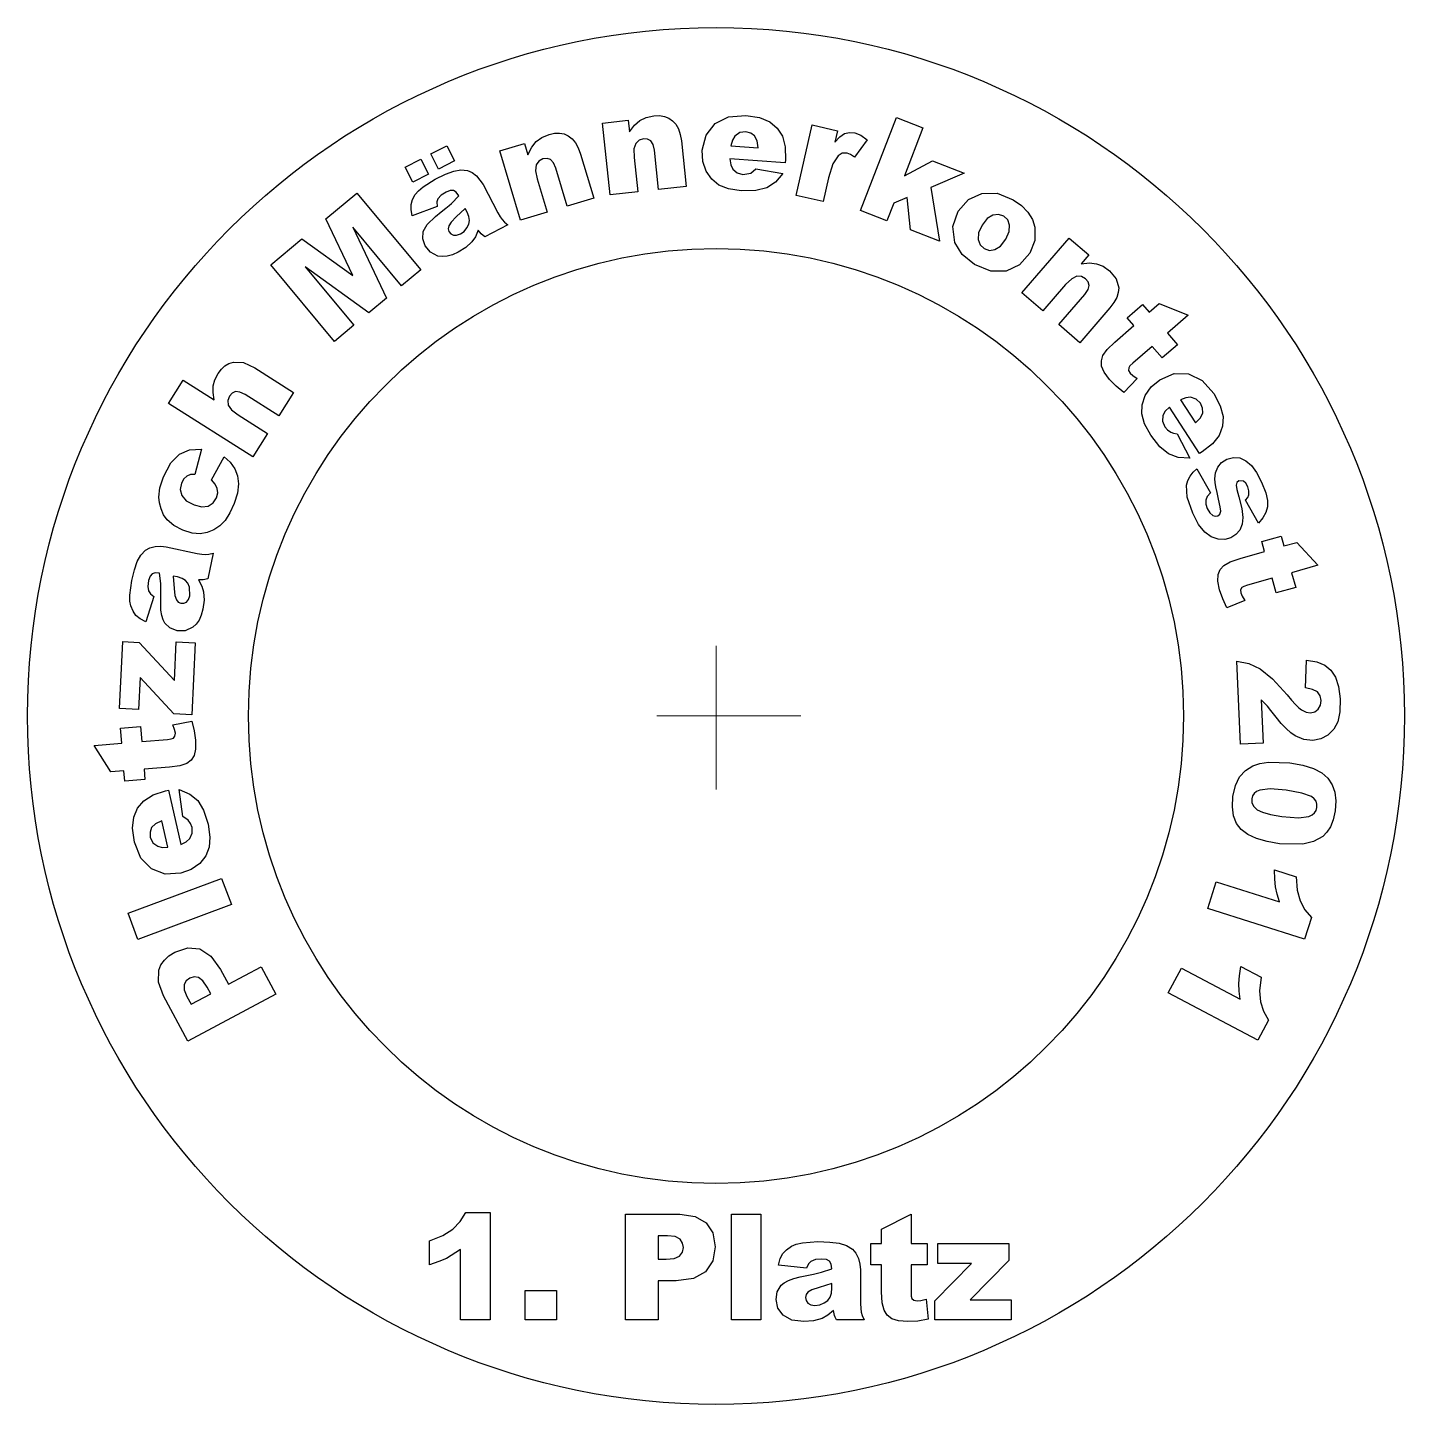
# Model space of a CAD drawing. Header units: millimetres. Extents: x 0 to 373, y 0 to 373.
import ezdxf

# ---------------------------------------------------------------- set-up
doc = ezdxf.new("R2010")
doc.units = ezdxf.units.MM
doc.layers.get('0').update_dxf_attribs({"linetype": 'CONTINUOUS'})
doc.layers.add('Aussen', color=7, linetype='CONTINUOUS', lineweight=0)
doc.layers.add('Hilf', color=4, linetype='CONTINUOUS', lineweight=0)

msp = doc.modelspace()

# ---------------------------------------------------------------- linework, layer by layer
at = {"color": 0}
for points in [[(155.86225, 347.2775), (162.80925, 348.035), (163.15375, 344.8625), (164.54, 346.695), (166.00625, 347.9725), (167.7055, 348.7975), (169.801, 349.235), (171.27675, 349.2825), (172.61, 349.0775), (173.79825, 348.6175), (174.84125, 347.91), (175.72425, 346.9525), (176.4145, 345.7175), (176.9125, 344.2075), (177.21775, 342.42), (178.56175, 330.045), (171.064, 329.2325), (169.9015, 339.9375), (169.5625, 341.4825), (168.94275, 342.45), (168.0635, 342.94), (166.95275, 343.0125), (165.751, 342.6225), (164.86425, 341.7475), (164.38825, 340.2425), (164.4205, 337.97), (165.435, 328.6225), (157.97525, 327.8125), (155.86225, 347.2775)], [(205.3805, 336.465), (190.3725, 337.545), (190.6045, 335.9475), (191.15525, 334.7875), (192.33675, 333.7475), (193.89525, 333.315), (196.03125, 333.7175), (197.427, 334.855), (204.75275, 333.645), (202.703, 331.25), (200.365, 329.7075), (197.385, 328.965), (193.4135, 328.9325), (189.966, 329.455), (187.386, 330.4575), (185.45075, 332.025), (183.9395, 334.1975), (183.0365, 336.875), (182.89, 339.9125), (183.918, 344.0025), (186.34725, 347.115), (189.99825, 348.985), (194.6615, 349.36), (198.39, 348.7775), (201.19225, 347.6175), (203.21725, 345.91), (204.6235, 343.675), (205.3765, 340.8325), (205.44175, 337.31), (205.3805, 336.465)], [(235.54125, 348.785), (242.69625, 346.0175), (237.6655, 333.015), (245.2365, 337.045), (253.8525, 333.7125), (244.82425, 329.85), (247.164, 315.3025), (239.27025, 318.3575), (238.40725, 327.1125), (234.77775, 325.5525), (232.94125, 320.805), (225.78825, 323.5725), (235.54125, 348.785)], [(128.03825, 339.7325), (134.733, 341.7375), (135.6485, 338.68), (136.678, 340.735), (137.88775, 342.2575), (139.40975, 343.3775), (141.3885, 344.1925), (142.833, 344.505), (144.17975, 344.5425), (145.432, 344.3125), (146.586, 343.805), (147.62925, 343.025), (148.53225, 341.935), (149.2975, 340.54), (149.9225, 338.8375), (153.49375, 326.915), (146.27025, 324.75), (143.18025, 335.0675), (142.566, 336.5225), (141.7805, 337.3625), (140.827, 337.6825), (139.7205, 337.5525), (138.61075, 336.95), (137.8975, 335.9275), (137.70075, 334.365), (138.14825, 332.135), (140.8475, 323.125), (133.659, 320.9725), (128.03825, 339.7325)], [(198.025, 340.6), (197.75375, 342.4925), (197.0715, 343.7925), (196.03125, 344.575), (194.656, 344.9075), (193.02425, 344.67), (191.703, 343.6975), (191.067, 342.64), (190.64925, 341.13), (198.025, 340.6)], [(212.64925, 346.7625), (219.5, 345.205), (218.78925, 342.0775), (220.181, 343.5625), (221.4545, 344.4025), (222.76725, 344.715), (224.23775, 344.5825), (225.8735, 343.9475), (227.55, 342.77), (224.09925, 338.07), (223.0305, 338.74), (222.17175, 339.075), (220.82775, 339.07), (219.6735, 338.3975), (218.278, 336.19), (217.1185, 332.395), (215.66275, 325.995), (208.309, 327.6675), (212.64925, 346.7625)], [(109.326, 338.915), (113.63925, 341.13), (115.74725, 337.0325), (111.434, 334.815), (109.326, 338.915)], [(102.3735, 335.34), (106.6365, 337.5325), (108.7445, 333.4325), (104.47975, 331.24), (102.3735, 335.34)], [(111.035, 324.7), (104.3105, 322.0925), (103.981, 323.8125), (103.9945, 325.2475), (104.36725, 326.58), (105.1025, 327.9325), (105.961, 328.945), (107.224, 330.0175), (110.55775, 332.0825), (113.307, 333.39), (115.556, 334.2175), (117.48725, 334.5625), (119.30625, 334.3825), (120.52825, 333.8825), (121.72975, 332.975), (123.54575, 330.6525), (127.49825, 322.9625), (128.10075, 321.8825), (128.64175, 321.1025), (129.29975, 320.4475), (130.241, 319.685), (123.976, 316.465), (122.9615, 317.2275), (122.15825, 318.2275), (121.4055, 316.4725), (120.478, 315.0825), (118.841, 313.5575), (116.733, 312.245), (115.22075, 311.5825), (113.8035, 311.195), (112.4795, 311.085), (111.25075, 311.25), (109.21775, 312.245), (107.81525, 313.9825), (107.175, 315.9425), (107.301, 317.845), (108.38475, 319.8125), (110.62025, 321.9575), (112.15425, 323.1875), (113.38725, 324.1875), (114.31875, 324.9625), (114.952, 325.51), (116.9, 327.5275), (116.2355, 328.5075), (115.507, 328.9875), (114.616, 328.9975), (113.467, 328.5625), (112.0985, 327.695), (111.27675, 326.7725), (111.0015, 325.885), (111.035, 324.7)], [(65.94925, 308.8625), (74.39525, 315.8925), (88.17825, 305.9675), (80.9, 321.31), (89.31725, 328.3175), (106.6135, 307.5425), (101.36975, 303.1775), (88.1795, 319.02), (97.302, 299.79), (92.55525, 295.84), (75.31175, 308.3075), (88.5025, 292.465), (83.24375, 288.0875), (65.94925, 308.8625)], [(252.2575, 323.4275), (255.0025, 326.545), (258.6375, 328.205), (262.81, 328.2575), (267.145, 326.5125), (269.405, 324.9125), (271.135, 323.13), (272.3425, 321.1675), (273.02, 319.0225), (273, 315.4625), (271.62, 311.975), (268.865, 308.8325), (265.235, 307.155), (261.07, 307.135), (256.655, 308.9375), (253.2975, 311.6425), (251.3325, 314.9125), (250.79, 319.235), (252.2575, 323.4275)], [(118.62775, 324.165), (116.2055, 321.82), (114.82075, 320.4325), (114.17925, 319.4325), (114.057, 318.64), (114.25375, 317.915), (114.757, 317.2675), (115.46075, 316.8975), (116.3345, 316.88), (117.33675, 317.24), (118.34025, 317.9275), (119.12425, 318.845), (119.641, 319.8675), (119.81225, 320.855), (119.6545, 321.915), (119.176, 323.1), (118.62775, 324.165)], [(258.7225, 319.5825), (257.7775, 317.4925), (257.6375, 315.72), (258.1875, 314.295), (259.2875, 313.27), (260.7125, 312.7775), (262.2025, 312.9675), (263.7025, 313.945), (265.1375, 315.83), (266.05, 317.8675), (266.1775, 319.615), (265.65, 321.025), (264.59, 322.025), (263.14, 322.52), (261.61, 322.325), (260.105, 321.375), (258.7225, 319.5825)], [(282.3225, 316.11), (287.61, 311.5425), (285.525, 309.1275), (287.81, 309.365), (289.7425, 309.1625), (291.505, 308.4825), (293.2575, 307.2475), (295.05, 305.0825), (295.7225, 302.6575), (295.6225, 301.3575), (295.19, 300.01), (294.425, 298.615), (293.325, 297.1725), (285.19, 287.755), (279.4825, 292.685), (286.52, 300.835), (287.42, 302.135), (287.705, 303.2475), (287.4625, 304.225), (286.76, 305.0875), (285.655, 305.7), (284.41, 305.7525), (282.985, 305.0775), (281.345, 303.5025), (275.1975, 296.3875), (269.52, 301.2925), (282.3225, 316.11)], [(314.5325, 295.215), (308.9075, 290.33), (311.615, 287.2125), (307.48, 283.6225), (304.7725, 286.74), (299.525, 282.1825), (298.775, 281.455), (298.4275, 280.9125), (298.405, 280.2225), (298.8, 279.53), (299.5425, 278.855), (300.685, 278.0875), (297.135, 274.2725), (295.025, 276.0075), (293.2675, 277.8), (291.805, 279.7575), (291.1025, 281.39), (291.025, 282.8575), (291.4525, 284.3075), (292.5975, 285.9275), (294.6325, 287.9), (299.84, 292.42), (298.0275, 294.51), (302.1625, 298.1), (303.975, 296.0125), (306.69, 298.37), (314.5325, 295.215)], [(38.23925, 271.245), (42.24725, 277.59), (50.6645, 272.27), (50.3295, 274.2875), (50.373, 276.055), (50.8205, 277.7225), (51.70625, 279.4425), (52.5785, 280.6075), (53.5605, 281.505), (54.651, 282.1425), (55.8525, 282.5175), (58.556, 282.3775), (61.6305, 280.96), (72.15175, 274.31), (68.12325, 267.935), (59.01975, 273.6875), (57.59975, 274.385), (56.45775, 274.5), (55.527, 274.1175), (54.7785, 273.2925), (54.336, 272.11), (54.469, 270.87), (55.34925, 269.5625), (57.14925, 268.1725), (65.1, 263.15), (61.0905, 256.805), (38.23925, 271.245)], [(317.6275, 257.695), (309.455, 270.33), (308.3175, 269.1825), (307.725, 268.045), (307.6025, 266.475), (308.2, 264.97), (308.9, 264.1425), (309.805, 263.5075), (310.555, 263.24), (311.5525, 263.0775), (314.9975, 256.4975), (311.85, 256.6925), (309.2125, 257.6325), (306.8275, 259.565), (304.4075, 262.715), (302.75, 265.7825), (301.9975, 268.4475), (302.0825, 270.9375), (302.91, 273.4525), (304.5025, 275.785), (306.8425, 277.73), (310.725, 279.37), (314.6725, 279.305), (318.3675, 277.515), (321.4725, 274.0175), (323.25, 270.6875), (324.01, 267.7525), (323.865, 265.1075), (322.9275, 262.6375), (321.1125, 260.3275), (318.34, 258.155), (317.6275, 257.695)], [(316.5, 266.0575), (317.8475, 267.4125), (318.475, 268.74), (318.4725, 270.0425), (317.9125, 271.3425), (316.7425, 272.5), (315.17, 272.97), (313.94, 272.84), (312.4825, 272.265), (316.5, 266.0575)], [(49.90525, 250.5575), (53.3365, 256.8675), (54.975, 255.365), (56.1985, 253.62), (56.958, 251.6575), (57.244, 249.475), (56.98225, 247.02575), (56.08725, 244.214), (54.8815, 241.619), (53.60525, 239.609), (52.173, 238.11575), (50.525, 237.017), (48.70725, 236.31725), (46.80875, 235.99725), (44.6805, 236.1735), (42.18325, 236.95625), (39.71225, 238.2365), (37.9055, 239.80325), (36.9465, 241.158), (36.23725, 242.70825), (35.783, 244.325), (35.62575, 245.8605), (35.9375, 248.436), (36.90025, 251.4125), (38.882, 255.165), (41.23125, 257.535), (43.994, 258.735), (47.21, 258.9325), (45.42925, 252.035), (44.2355, 252.0125), (43.22925, 251.6125), (42.3975, 250.8525), (41.75075, 249.6855), (41.42925, 247.9965), (41.86325, 246.377), (43.091, 244.9545), (45.17525, 243.80025), (47.252, 243.2685), (49.006, 243.48275), (50.36625, 244.33475), (51.26275, 245.711), (51.59525, 247.03925), (51.48925, 248.2855), (50.93325, 249.46575), (49.90525, 250.5575)], [(316.9325, 253.59), (320.555, 247.04175), (319.7325, 246.08025), (319.33, 245.09975), (319.3225, 244.04175), (319.69, 242.84275), (320.375, 241.67875), (321.2175, 240.9545), (321.9075, 240.72675), (322.575, 240.842), (323.1475, 241.325), (323.385, 242.12125), (323.26, 243.2805), (322.805, 245.3885), (322.3875, 247.1775), (322.0775, 248.6885), (321.875, 249.92125), (321.78, 250.875), (321.9425, 252.47), (322.5625, 254.0125), (323.6075, 255.315), (325.04, 256.2225), (326.8025, 256.685), (328.5475, 256.525), (330.2025, 255.7875), (331.695, 254.5175), (333.1025, 252.6125), (334.455, 249.9485), (335.55, 247.107), (336.03, 245.00175), (336.0175, 243.323), (335.6225, 241.786), (334.82, 240.31575), (333.58, 238.86325), (330.09, 245.10625), (330.69, 245.77075), (330.9875, 246.50475), (331.0025, 247.5775), (330.6725, 248.70075), (330.1275, 249.665), (329.5075, 250.225), (328.28, 250.3125), (327.775, 249.89175), (327.5775, 249.201), (327.725, 247.9885), (328.255, 245.99475), (329.0925, 242.802), (329.3975, 240.41875), (329.2, 238.578), (328.535, 237.00475), (327.48, 235.74475), (326.1025, 234.87675), (324.465, 234.4455), (322.665, 234.50375), (320.815, 235.132), (319.025, 236.43675), (317.34, 238.53375), (315.7675, 241.55275), (314.28, 245.92025), (314.11, 249.1795), (314.47, 250.465), (315.0625, 251.6275), (315.8825, 252.67), (316.9325, 253.59)], [(349.7225, 227.4725), (342.5525, 225.4475), (343.675, 221.4735), (338.405, 219.98575), (337.2825, 223.95975), (330.5925, 222.0715), (329.605, 221.73125), (329.06, 221.3895), (328.745, 220.775), (328.8075, 219.9775), (329.1925, 219.0525), (329.9, 217.87125), (325.065, 215.9315), (323.8925, 218.3985), (323.065, 220.7695), (322.5775, 223.16225), (322.635, 224.94025), (323.19, 226.29925), (324.1925, 227.4305), (325.9175, 228.407), (328.6, 229.32675), (335.2375, 231.19975), (334.485, 233.86225), (339.7575, 235.35025), (340.5075, 232.68775), (343.9675, 233.6655), (349.7225, 227.4725)], [(34.318, 218.9875), (32.0855, 212.1285), (30.546, 212.961), (29.44075, 213.8795), (28.6445, 215.0105), (28.0625, 216.43475), (27.82125, 217.741), (27.78725, 219.39675), (28.2945, 223.2855), (29.023, 226.241), (29.80275, 228.50775), (30.75625, 230.22325), (32.04475, 231.51725), (33.20575, 232.148), (34.66925, 232.5045), (36.202, 232.6025), (37.61525, 232.44375), (46.07325, 230.64225), (47.29, 230.42675), (48.23675, 230.352), (49.1605, 230.44825), (50.34575, 230.69525), (48.8795, 223.80525), (47.6455, 223.50275), (46.36625, 223.51075), (47.24925, 221.8195), (47.739, 220.2215), (47.8855, 217.98925), (47.5695, 215.52475), (47.126, 213.9365), (46.5305, 212.59375), (45.77925, 211.499), (44.873, 210.6515), (42.818, 209.70325), (40.583, 209.71675), (38.6625, 210.46), (37.26675, 211.76075), (36.773, 212.67775), (36.427, 213.844), (36.22925, 215.26275), (36.18025, 216.93125), (36.20075, 220.486), (36.16675, 222.534), (35.83575, 225.31875), (34.65575, 225.42475), (33.823, 225.16275), (33.252, 224.47925), (32.86275, 223.3115), (32.6715, 221.70425), (32.864, 220.48325), (33.37675, 219.7105), (34.318, 218.9875)], [(39.532, 224.532), (39.81675, 221.1725), (40.01725, 219.2205), (40.386, 218.091), (40.92325, 217.49675), (41.60825, 217.19025), (42.42875, 217.17125), (43.16, 217.482), (43.72575, 218.14925), (44.081, 219.15275), (43.96975, 221.55075), (43.50325, 222.598), (42.8455, 223.35475), (41.92425, 223.9055), (40.70475, 224.28275), (39.532, 224.532)], [(25.01775, 188.62975), (25.906, 206.77075), (30.28975, 206.5565), (39.8615, 196.19275), (40.37525, 206.672), (45.4955, 206.42075), (44.5405, 186.93575), (39.67825, 187.17325), (30.5595, 196.99825), (30.13775, 188.37875), (25.01775, 188.62975)], [(328.7075, 178.966), (327.7225, 201.477), (330.99, 200.841), (334.09, 199.4115), (337.42, 196.72425), (341.355, 192.34625), (342.5725, 190.8975), (343.63, 189.73775), (344.525, 188.8685), (345.26, 188.28925), (346.53, 187.6545), (347.715, 187.47425), (348.8475, 187.75475), (349.775, 188.4875), (350.3925, 189.54), (350.56, 190.81075), (350.275, 192.10875), (349.5525, 193.12875), (348.27, 193.82975), (346.3125, 194.2055), (346.5925, 201.74825), (349.4375, 201.24525), (351.6, 200.343), (353.235, 198.99375), (354.4725, 197.14625), (355.3025, 194.6125), (355.69, 191.23825), (355.6175, 187.71), (355.055, 185.04525), (353.9925, 183.024), (352.4225, 181.46), (350.49, 180.42125), (348.2975, 180.00625), (345.87, 180.26525), (343.52, 181.2555), (342.33, 182.07325), (341.0725, 183.184), (339.745, 184.58925), (338.3525, 186.29025), (336.9375, 188.12525), (336.0275, 189.23325), (334.31, 190.94925), (334.8225, 179.233), (328.7075, 178.966)], [(18.14777, 178.62525), (25.57225, 179.232), (25.236, 183.34825), (30.694, 183.7945), (31.03025, 179.67825), (37.95825, 180.24375), (38.992, 180.389), (39.59275, 180.618), (40.02025, 181.16175), (40.1135, 181.95525), (39.9115, 182.9385), (39.44625, 184.23125), (44.56525, 185.20525), (45.23925, 182.559), (45.5945, 180.07125), (45.6135, 177.63125), (45.215, 175.8965), (44.408, 174.6705), (43.20775, 173.7535), (41.3235, 173.12825), (38.516, 172.74025), (31.64325, 172.17875), (31.8685, 169.423), (26.4105, 168.9765), (26.184, 171.734), (22.60063, 171.441), (18.14777, 178.62525)], [(342.09, 173.892), (345.6, 173.256), (348.4925, 172.351), (350.7675, 171.17925), (352.4225, 169.74025), (353.5525, 168.00525), (354.2525, 165.9615), (354.5275, 163.6095), (354.3725, 160.947), (353.875, 158.5055), (353.1075, 156.593), (352.14, 155.11725), (351, 153.989), (348.525, 152.56625), (345.6475, 151.90425), (339.295, 151.9775), (335.9125, 152.58125), (333.06, 153.4275), (330.7375, 154.518), (328.945, 155.8525), (327.655, 157.5045), (326.85, 159.54725), (326.525, 161.97775), (326.6825, 164.799), (327.3525, 167.82075), (328.4825, 170.1225), (330.06, 171.84525), (332.0925, 173.12425), (333.9575, 173.759), (336.3325, 174.1105), (342.09, 173.892)], [(38.26075, 166.49575), (41.634, 151.83225), (43.092, 152.523), (44.039, 153.38825), (44.68725, 154.82475), (44.64225, 156.44125), (44.26525, 157.4625), (43.632, 158.366), (42.13475, 159.36425), (41.14175, 166.7235), (44.031, 165.46775), (46.19275, 163.684), (47.77575, 161.0555), (48.97475, 157.26725), (49.48725, 153.8195), (49.2865, 151.0565), (48.35475, 148.74825), (46.7205, 146.6635), (44.42675, 145.0155), (41.56625, 143.98325), (37.3535, 143.76775), (33.667, 145.17525), (30.80525, 148.11725), (29.07725, 152.46325), (28.544, 156.201), (28.829, 159.21775), (29.8665, 161.65625), (31.59175, 163.6555), (34.086, 165.21), (37.43475, 166.306), (38.26075, 166.49575)], [(341.0975, 166.508), (336.7575, 166.8525), (333.98, 166.535), (333.095, 166.135), (332.4325, 165.6045), (331.99, 164.94125), (331.7675, 164.148), (331.8225, 163.067), (332.295, 162.0875), (333.2325, 161.2265), (334.6575, 160.5305), (336.815, 159.94075), (339.96, 159.4225), (344.4525, 159.06425), (347.2475, 159.39275), (348.1225, 159.79275), (348.7775, 160.3355), (349.2225, 161.023), (349.4475, 161.856), (349.445, 162.7305), (349.1875, 163.50775), (348.68, 164.19), (347.9175, 164.77325), (345.335, 165.74175), (341.0975, 166.508)], [(36.46775, 158.25075), (34.7385, 157.43675), (33.6955, 156.402), (33.252, 155.17975), (33.3375, 153.76525), (34.044, 152.2775), (35.3625, 151.298), (36.56, 151.001), (38.12525, 151.0445), (36.46775, 158.25075)], [(29.94925, 126.093), (27.3275, 133.14475), (52.66525, 142.566), (55.28725, 135.51425), (29.94925, 126.093)], [(346.0675, 126.115), (319.8625, 134.43325), (322.16, 141.67475), (339.3325, 136.2235), (338.6725, 138.3395), (338.2525, 140.31975), (338.03, 142.42225), (337.975, 144.934), (343.845, 143.0705), (344.11, 139.4125), (344.8725, 136.49475), (346.1475, 134.109), (347.9475, 132.03825), (346.0675, 126.115)], [(43.4895, 98.5065), (36.93725, 110.749), (35.54125, 114.49925), (35.63775, 117.749), (36.2195, 119.18675), (37.13775, 120.48325), (38.391, 121.636), (39.981, 122.64675), (43.48675, 123.8225), (46.78825, 123.48775), (49.775, 121.5685), (52.3615, 117.958), (54.5195, 113.92675), (63.3625, 118.6605), (67.32175, 111.26325), (43.4895, 98.5065)], [(49.6905, 111.34175), (48.725, 113.147), (47.57075, 114.8615), (46.392, 115.74575), (45.19575, 115.93825), (44.0295, 115.5895), (43.092, 114.84925), (42.52775, 113.8235), (42.5185, 112.43375), (43.252, 110.5945), (44.37525, 108.49625), (49.6905, 111.34175)], [(333.4425, 98.74925), (309.145, 111.6115), (312.7, 118.32675), (328.6225, 109.8985), (328.35, 112.09725), (328.29, 114.12075), (328.4475, 116.2285), (328.8425, 118.71075), (334.285, 115.82975), (333.8925, 112.18275), (334.1225, 109.177), (334.9475, 106.6015), (336.35, 104.24125), (333.4425, 98.74925)], [(125.41775, 52.101), (125.41775, 22.98042), (117.3705, 22.98042), (117.3705, 42.06275), (113.581, 39.6595), (111.53025, 38.7615), (109.0115, 37.9015), (109.0115, 44.42525), (112.6195, 45.866), (115.31975, 47.5695), (117.32175, 49.6215), (118.8355, 52.101), (125.41775, 52.101)], [(162.07675, 51.61275), (176.785, 51.61275), (180.98275, 51.04175), (183.97225, 49.327), (185.77325, 46.5605), (186.37425, 42.8235), (185.719, 38.96225), (183.7565, 36.04575), (180.47025, 34.215), (175.80825, 33.6045), (170.9635, 33.6045), (170.9635, 22.98042), (162.07675, 22.98042), (162.07675, 51.61275)], [(239.46, 51.61275), (239.46, 43.723), (243.8355, 43.723), (243.8355, 37.92175), (239.46, 37.92175), (239.46, 30.55825), (239.5235, 29.4555), (239.7135, 28.8005), (240.25075, 28.30275), (241.0805, 28.13575), (242.13475, 28.26325), (243.54225, 28.6445), (244.1285, 23.15537), (241.276, 22.67252), (238.6205, 22.5111), (236.042, 22.70235), (234.24475, 23.27338), (233.01875, 24.23098), (232.156, 25.57775), (231.657, 27.619), (231.49125, 30.6165), (231.49125, 37.92175), (228.56175, 37.92175), (228.56175, 43.723), (231.49125, 43.723), (231.49125, 47.5315), (239.46, 51.61275)], [(170.9635, 39.4055), (173.13225, 39.4055), (175.30925, 39.62525), (176.72525, 40.28475), (177.501, 41.306), (177.7615, 42.57025), (177.5365, 43.81525), (176.86225, 44.8555), (175.5685, 45.55925), (173.48375, 45.79275), (170.9635, 45.79275), (170.9635, 39.4055)], [(211.10025, 37.0035), (203.5035, 37.80375), (204.02425, 39.582), (204.73375, 40.92875), (205.72925, 42.0045), (207.0775, 42.92125), (208.37525, 43.45975), (210.08575, 43.85825), (214.22525, 44.191), (217.448, 44.08925), (219.968, 43.78125), (221.95475, 43.17075), (223.58125, 42.12125), (224.4885, 41.05625), (225.183, 39.62125), (225.6225, 38.0535), (225.769, 36.5545), (225.769, 27.394), (225.8125, 26.0865), (225.944, 25.0895), (226.2465, 24.1523), (226.7645, 22.98042), (219.3035, 22.98042), (218.933, 23.68435), (218.71725, 24.19163), (218.44475, 25.5195), (216.8865, 24.23098), (215.339, 23.37105), (213.05875, 22.72677), (210.43725, 22.5111), (207.1695, 22.94107), (204.792, 24.22957), (203.3555, 26.15025), (202.87825, 28.46825), (203.224, 30.622), (204.26425, 32.3555), (205.10375, 33.06875), (206.2365, 33.68325), (207.66325, 34.2015), (209.382, 34.6205), (213.0685, 35.38275), (215.183, 35.87125), (217.99575, 36.827), (217.844, 38.07225), (217.3895, 38.87825), (216.55425, 39.31725), (215.2615, 39.464), (213.5525, 39.30925), (212.332, 38.84), (211.64275, 38.1375), (211.10025, 37.0035)], [(246.707, 43.723), (265.945, 43.723), (265.945, 39.07325), (255.475, 28.40975), (266.59, 28.40975), (266.59, 22.98042), (245.92575, 22.98042), (245.92575, 28.13575), (255.8475, 38.292), (246.707, 38.292), (246.707, 43.723)], [(217.99575, 32.82325), (214.57775, 31.7885), (212.599, 31.1495), (211.511, 30.519), (211.01225, 29.83125), (210.8465, 29.054), (211.008, 28.1995), (211.491, 27.512), (212.306, 27.0725), (213.425, 26.926), (214.70425, 27.0875), (215.8855, 27.57025), (216.86725, 28.28375), (217.50775, 29.13275), (217.874, 30.207), (217.99575, 31.55375), (217.99575, 32.82325)]]:
    msp.add_lwpolyline(points, dxfattribs=at)
for points in [[(190.76875, 51.61275), (198.73725, 51.61275), (198.73725, 22.98042), (190.76875, 22.98042), (190.76875, 51.61275)], [(134.89025, 30.949), (143.3865, 30.949), (143.3865, 22.98042), (134.89025, 22.98042), (134.89025, 30.949)]]:
    msp.add_lwpolyline(points, close=True, dxfattribs=at)
for radius in [186.54149, 126.69569]:
    msp.add_circle((186.609, 186.6115), radius)
at = {"layer": 'Aussen'}
msp.add_circle((186.609, 186.6115), 186.54149, dxfattribs=at)
at = {"layer": 'Hilf', "color": 0}
for points in [[(186.609, 205.65875), (186.609, 166.69925)], [(170.592, 186.6115), (209.5515, 186.6115)]]:
    msp.add_lwpolyline(points, dxfattribs=at)

doc.saveas('drawing.dxf')
